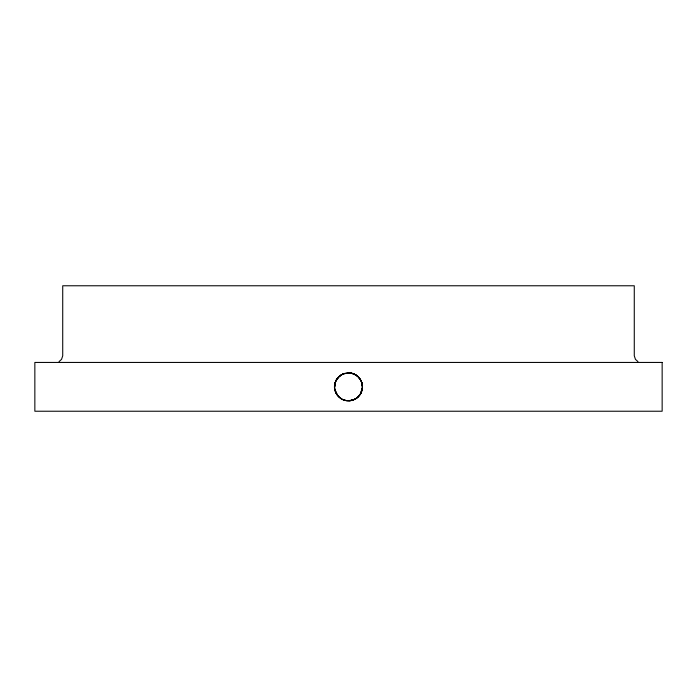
<?xml version="1.0" encoding="UTF-8"?>
<svg xmlns="http://www.w3.org/2000/svg" width="697" height="697" viewBox="0 0 697 697"><rect width="100%" height="100%" fill="white"/><g stroke="black" fill="none" stroke-linecap="round" stroke-linejoin="round"><path stroke-width="1.05" d="M334.63 385.45L334.839 384.073M351.602 400.427C341.417 403.223 331.249 391.967 335.396 382.069M362.283 388.909C363.442 382.191 358.877 375.134 352.273 373.418M338.768 376.859L335.658 381.425L334.577 387.532M357.195 397.734L360.393 394.101L362.37 388.22C361.874 393.814 357.683 398.797 352.273 400.252A13.94 13.94 0 0 0 351.602 373.243L347.454 372.93M335.179 382.723L334.56 386.835C334.534 381.268 338.193 375.849 343.403 373.862M362.013 390.276L362.161 389.597M361.063 392.881L360.393 394.101L362.423 387.532L361.342 381.425L362.37 385.45L361.342 381.425L362.161 384.073M342.14 374.428L338.28 377.356L336.259 380.17L337.392 378.419M336.259 380.17L337.818 377.879M350.922 400.566L355.47 398.911L358.72 396.314M339.805 375.936C344.527 372.024 351.706 372.015 356.637 375.517M354.233 399.538L356.637 398.153M59.045 361.621L61.554 359.338L62.721 355.81L62.73 285.77L634.27 285.77L634.279 355.81L635.446 359.338L637.955 361.621M342.767 374.132L348.151 372.895M350.234 400.67L352.943 400.052L348.151 400.775M349.546 400.74L352.943 400.052L348.848 400.775M351.602 373.243L352.943 373.618L348.848 372.895L349.546 372.93M348.848 372.895L352.943 373.618M346.766 400.67L347.454 400.74L344.727 400.252A13.94 13.94 0 0 1 344.727 373.418M343.403 399.808L345.398 400.427L342.767 399.538M357.195 375.936L354.233 374.132L357.727 376.38M340.938 398.545L341.53 398.911L338.768 396.811M335.396 391.601L338.28 396.314M360.393 379.569L358.232 376.859L361.063 380.789M337.392 395.251L334.717 388.909L336.259 393.5M662.15 362.44L34.85 362.44L34.85 411.23L662.15 411.23L662.15 362.44"/></g></svg>
